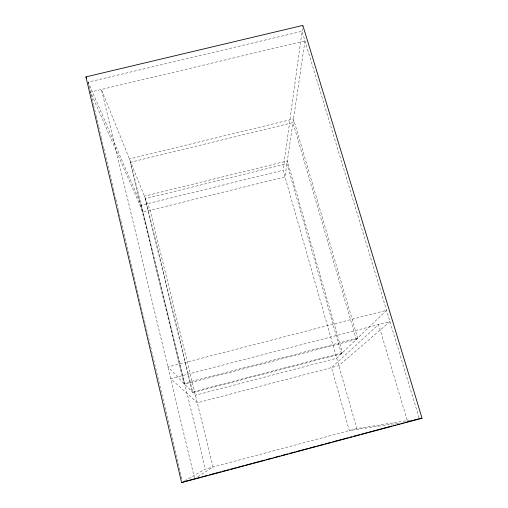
<?xml version="1.0" encoding="UTF-8"?>
<svg xmlns="http://www.w3.org/2000/svg" width="508" height="508" viewBox="0 0 508 508"><rect width="100%" height="100%" fill="white"/><g stroke="black" fill="none" stroke-linecap="round" stroke-linejoin="round"><path stroke-width="0.38" stroke-dasharray="2.54 1.91" d="M409.95 420.167L356.813 428.6L283.064 170.205L302.749 26.13M197.923 476.701L213.042 467.004L150.152 210.299L101.416 89.472L194.64 478.809M184.62 480.879L205.397 469.043L356.813 428.6M419.094 417.919L302.044 31.267L88.189 82.118L141.332 205.264L283.064 170.205M398.335 423.202L349.32 430.6L331.476 367.601L378.568 324.58L407.448 421.037M141.332 205.264L205.397 469.043M88.189 82.118L90.926 93.701M91.084 94.386L93.472 104.508M93.637 105.194L96.025 115.316M96.19 116.008L98.577 126.124M98.743 126.816L101.13 136.931M101.295 137.63L103.683 147.739M103.848 148.438L113.163 187.884M113.328 188.595L115.716 198.691M115.881 199.403L118.262 209.499M118.434 210.217L120.815 220.313M120.987 221.024L182.067 479.711M304.965 40.919L284.969 176.886L142.989 212.077L90.538 92.069L304.965 40.919M386.518 310.305L336.74 358.254L195.459 395.23L167.862 366.986L386.518 310.305M389.941 321.621L338.855 365.665L197.314 402.793L170.656 378.657L389.941 321.621M357.632 338.131L183.915 383.413L129.445 158.96L293.491 118.948L357.632 338.131M356.299 339.414L184.652 384.169L130.753 162.198L292.951 122.599L356.299 339.414M342.449 352.749L192.31 392.005L144.45 196.164L287.318 160.915L342.449 352.749M341.452 353.714L192.856 392.57L145.447 198.628L286.912 163.69L341.452 353.714"/><path stroke-width="0.76" d="M181.604 482.6L422.065 418.243L302.844 25.4L85.935 76.892L181.604 482.6L184.912 481.413M186.373 481.019L200.228 477.31M201.765 476.904L207.893 475.259M209.423 474.853L220.916 471.773M222.447 471.367L228.575 469.729M230.105 469.316L236.233 467.678M237.769 467.265L243.897 465.626M245.428 465.214L251.555 463.575M253.086 463.163L264.579 460.089M266.109 459.683L272.237 458.038M273.774 457.632L279.902 455.987M281.432 455.581L287.56 453.942M289.096 453.53L295.224 451.891M296.755 451.479L308.242 448.405M309.778 447.993L315.906 446.354M317.436 445.948L323.564 444.303M325.101 443.897L331.229 442.252M332.759 441.846L348.082 437.744M349.612 437.337L351.911 436.721M353.441 436.309L359.569 434.67M361.105 434.257L367.233 432.619M368.764 432.206L391.744 426.06M393.275 425.647L395.573 425.031M397.11 424.625L399.402 424.009M400.939 423.596L403.238 422.986M404.768 422.573L418.592 418.871M419.322 418.681L422.065 418.243M85.935 76.892L86.5 78.2"/></g></svg>
